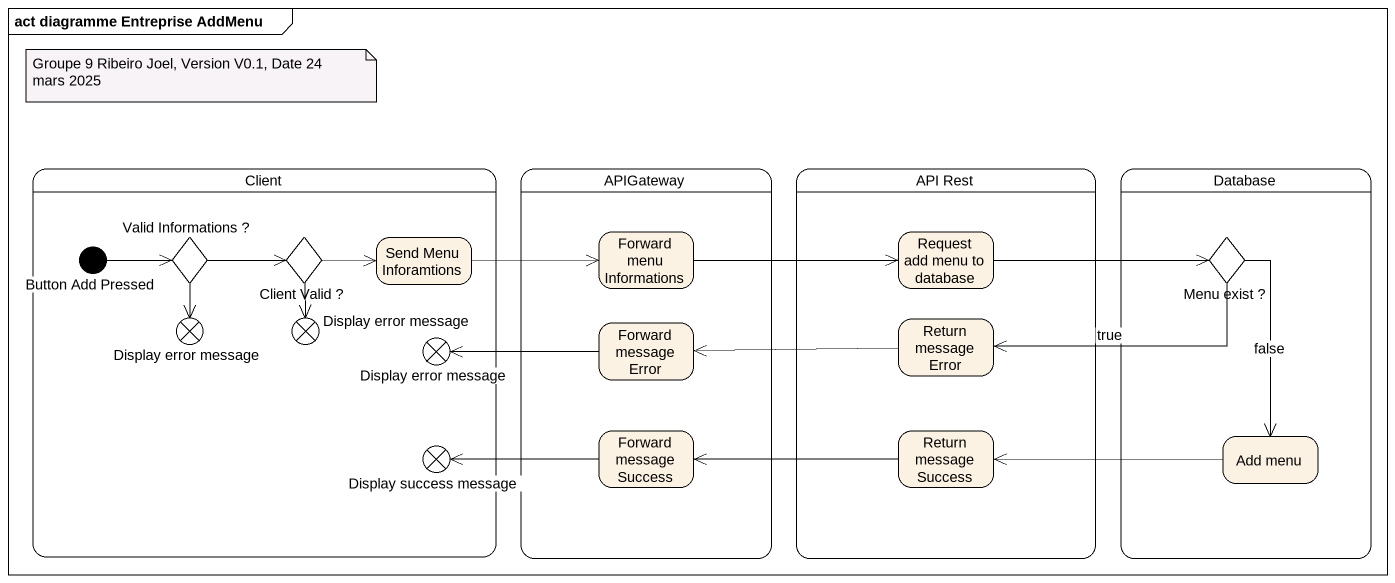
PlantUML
@startuml
mainframe act diagramme Entreprise AddMenu
hide empty description
state Client {
  state "Button Add Pressed" as Button_Add_Pressed <<start>>
  state "Valid Informations ?" as Valid_Informations <<choice>>
  state "Client Valid ?" as Client_Valid <<choice>>
  state "Send Menu Inforamtions" as Send_Menu_Inforamtions
  state "Display error message" as Display_error_message <<end>>
  state "Display error message" as Display_error_message_2 <<end>>
  state "Display error message" as Display_error_message_3 <<end>>
  state "Display success message" as Display_success_message <<end>>
}
state APIGateway {
  state "Forward menu Informations" as Forward_menu_Informations
  state "Forward message Error" as Forward_message_Error
  state "Forward message Success" as Forward_message_Success
}
state "API Rest" as API_Rest {
  state "Request add menu to database" as Request_add_menu_to_database
  state "Return message Error" as Return_message_Error
  state "Return message Success" as Return_message_Success
}
state "Database" as Database_ {
  state "Menu exist ?" as Menu_exist <<choice>>
  state "Add menu" as Add_menu
}
Button_Add_Pressed -right-> Valid_Informations
Valid_Informations -right-> Client_Valid
Valid_Informations --> Display_error_message
Client_Valid -right-> Send_Menu_Inforamtions
Client_Valid --> Display_error_message_2
Send_Menu_Inforamtions -right-> Forward_menu_Informations
Forward_menu_Informations -right-> Request_add_menu_to_database
Request_add_menu_to_database -right-> Menu_exist
Menu_exist -left-> Return_message_Error : true
Menu_exist --> Add_menu : false
Forward_message_Error -left-> Display_error_message_3
Return_message_Error -left-> Forward_message_Error
Forward_message_Success -left-> Display_success_message
Return_message_Success -left-> Forward_message_Success
Add_menu -left-> Return_message_Success
note as N1
  Groupe 9 Ribeiro Joel, Version V0.1, Date 24 mars 2025
end note
@enduml
